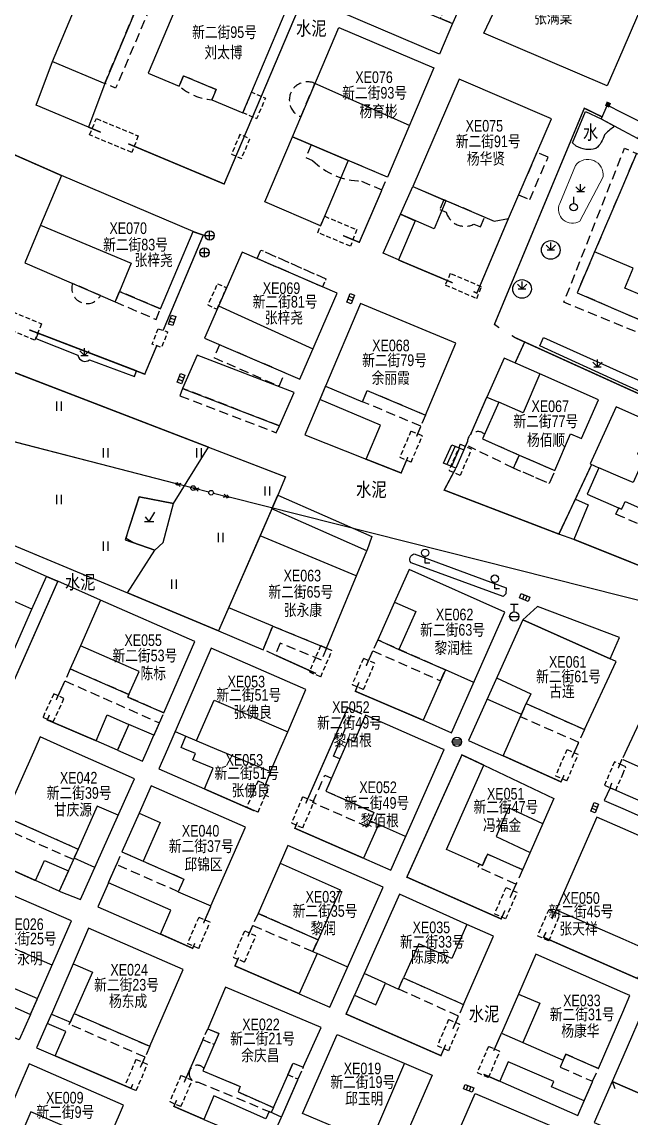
# Model space of a CAD drawing. Extents: x 396500 to 398250, y 1005980 to 1008200.
# Drawn here: x 396935.7 to 397000.9, y 1006360.4 to 1006477.9 of the extents above; entities that cross this region are included whole.
import ezdxf
from ezdxf.enums import TextEntityAlignment as Align

# ---------------------------------------------------------------- set-up
doc = ezdxf.new("R2010")
doc.units = 0
doc.header["$LTSCALE"] = 0.5
for name, pattern in [('X32', [1.5, 1, -0.5]), ('X39', [3, 2.5, -0.5]), ('X5', [3, 2, -1])]:
    doc.linetypes.add(name, pattern=pattern)
doc.layers.get('0').update_dxf_attribs({"linetype": 'CONTINUOUS'})
doc.layers.add('ASSIST', color=7, linetype='CONTINUOUS', plot=False)
for name, color, linetype in [('DLSS', 4, 'CONTINUOUS'), ('GXYZ', 2, 'CONTINUOUS'), ('JMD', 6, 'CONTINUOUS'), ('SXSS', 5, 'CONTINUOUS'), ('ZBTZ', 3, 'CONTINUOUS'), ('权属人', 160, 'CONTINUOUS'), ('用地红线', 1, 'CONTINUOUS'), ('编号', 90, 'CONTINUOUS'), ('门牌号', 1, 'CONTINUOUS')]:
    doc.layers.add(name, color=color, linetype=linetype)
doc.styles.add('细等线体', font='长等线体_0.TTF', dxfattribs={"width": 0.8})
doc.linetypes.add('1161', pattern='A,0,[149,AAA.SHX,S=0.15,R=0,X=0,Y=0],-1.6', length=1.6)
doc.linetypes.add('443', pattern='A,5,[169,AAA.SHX,S=0.83,R=0,X=0,Y=0],5', length=10)
doc.linetypes.add('444', pattern='A,4.5,[145,AAA.SHX,S=1,R=0,X=0,Y=1],4.5,-0.5,[146,AAA.SHX,S=1,R=0,X=0,Y=0],-0.5', length=10)

# ---------------------------------------------------------------- blocks, each defined once
blk = doc.blocks.new('gc041')
for p, q in [((-1, 0.5), (1, 0.5)), ((-1, -0.5), (-1, 0.5)), ((-0.33, 0.5), (-0.33, -0.5)), ((0.33, 0.5), (0.33, -0.5)), ((1, 0.5), (1, -0.5)), ((1, -0.5), (-1, -0.5))]:
    blk.add_line(p, q)
blk = doc.blocks.new('gc133')
for p, q in [((-0.8, 2.6), (0.8, 2.6)), ((0, 1), (0, 2.6)), ((-1, 0), (1, 0))]:
    blk.add_line(p, q)
blk.add_circle((0, 0), 1)
blk = doc.blocks.new('gc053')
for p, q in [((-1, 0), (1, 0)), ((-0.9, 0.43), (0.9, 0.43)), ((-0.88, -0.47), (0.88, -0.47))]:
    blk.add_line(p, q)
blk.add_circle((0, 0), 1)
blk = doc.blocks.new('gc013a')
at = {"linetype": 'Continuous'}
blk.add_line((0.5, 0), (4, 0), dxfattribs=at)
at = {"linetype": 'Continuous', "flags": 128}
for points in [[(2.77, 0.35), (3.38, 0), (2.77, -0.35)], [(3.39, 0.35), (4, 0), (3.39, -0.35)]]:
    blk.add_lwpolyline(points, dxfattribs=at)
blk = doc.blocks.new('gc170')
at = {"linetype": 'Continuous'}
blk.add_circle((0, 0), 0.5, dxfattribs=at)
blk = doc.blocks.new('gc125')
blk.add_line((0, 0.8), (0, 2.2))
blk.add_circle((0, 0), 0.8)
blk = doc.blocks.new('gc043')
for p, q in [((-1, 0), (1, 0)), ((0, -1), (0, 1))]:
    blk.add_line(p, q)
blk.add_circle((0, 0), 1)
blk = doc.blocks.new('gc145')
for p, q in [((0, 0), (0, 1.4)), ((1, 0), (0, 0))]:
    blk.add_line(p, q)
blk.add_circle((0, 2.2), 0.8)
blk = doc.blocks.new('gc123')
for p, q in [((-1, 0), (1, 0)), ((0, 0), (-0.8, 1)), ((0, 0), (1.2, 2))]:
    blk.add_line(p, q)
blk = doc.blocks.new('gc121')
for p, q in [((-0.5, -1), (-0.5, 1)), ((0.5, -1), (0.5, 1))]:
    blk.add_line(p, q)
blk = doc.blocks.new('gc124')
for p, q in [((-1, 1), (0, 0)), ((-0.8, 0), (0.8, 0)), ((0, 0), (0, 1.6)), ((0, 0), (1, 1))]:
    blk.add_line(p, q)
blk = doc.blocks.new('gc002')
at = {"const_width": 1}
blk.add_lwpolyline([(-0.5, 0), (0.5, 0)], dxfattribs=at)

msp = doc.modelspace()

# ---------------------------------------------------------------- linework, layer by layer
at = {"layer": 'ASSIST', "linetype": 'Continuous', "flags": 128}
msp.add_lwpolyline([(396953.99, 1006427.97), (396888.9, 1006444.76)], dxfattribs=at)
for points in [[(396924.82, 1006443.74), (396923.55, 1006437.23), (396921.74, 1006432.54), (396919.63, 1006429.22), (396928.87, 1006424.6), (396931.46, 1006423.51), (396931.35, 1006423.23), (396946.95, 1006416.73), (396949.89, 1006421.3), (396947.55, 1006422.13), (396946.81, 1006422.56), (396946.99, 1006423.23), (396948.22, 1006427.03), (396951.89, 1006426.31), (396955.62, 1006432.34), (396925.57, 1006443.91)], [(396963.89, 1006429.16), (396963.07, 1006427.2), (396961.16, 1006422.83), (396956.72, 1006412.65), (396946.95, 1006416.73), (396949.89, 1006421.3), (396950.77, 1006422.14), (396951.89, 1006426.31), (396955.62, 1006432.34)], [(396981.7, 1006432.61), (396982.99, 1006432.07), (396982.12, 1006430.08), (396980.8, 1006430.65)]]:
    msp.add_lwpolyline(points, close=True, dxfattribs=at)
at = {"layer": 'ASSIST', "linetype": '1161', "flags": 128}
msp.add_lwpolyline([(396948.22, 1006427.03), (396946.73, 1006422.42), (396949.89, 1006421.3), (396950.77, 1006422.14), (396951.89, 1006426.31)], close=True, dxfattribs=at)
at = {"layer": 'DLSS', "linetype": 'Continuous', "const_width": 0.125, "flags": 128}
msp.add_lwpolyline([(396905.75, 1006400), (396910.04, 1006412.33), (396911.06, 1006415.7), (396921.74, 1006432.54), (396923.55, 1006437.23), (396924.82, 1006443.74), (396925.57, 1006443.91), (396963.89, 1006429.16), (396963.07, 1006427.2)], dxfattribs=at)
at = {"layer": 'GXYZ', "linetype": 'Continuous'}
for p, q in [((396952.05, 1006428.47), (396890.84, 1006444.26)), ((397000, 1006416.33), (396957.86, 1006426.98)), ((397034.46, 1006407.62), (397000, 1006416.33))]:
    msp.add_line(p, q, dxfattribs=at)
at = {"layer": 'JMD', "linetype": 'Continuous'}
for p, q in [((396982.07, 1006432.46), (396981.18, 1006430.48)), ((396982.53, 1006432.26), (396981.65, 1006430.28)), ((396982.99, 1006432.07), (396982.12, 1006430.08)), ((396998.86, 1006364.37), (396999.15, 1006363.63))]:
    msp.add_line(p, q, dxfattribs=at)
at = {"layer": 'JMD', "linetype": 'Continuous', "flags": 128}
for points in [[(397000, 1006474.94), (396998.33, 1006471.07), (396985.11, 1006476.7), (396997.68, 1006503.25), (397000, 1006502.18)], [(397000, 1006502.18), (397009.8, 1006497.64), (397000, 1006474.94)], [(396938.93, 1006473.68), (396944.53, 1006471.33)], [(396977.15, 1006466.82), (396967.04, 1006471.32)], [(397000, 1006468.15), (396998.35, 1006468.99), (396997.68, 1006467.52), (397000, 1006466.29)], [(397000, 1006466.29), (397001.62, 1006465.43), (397002.29, 1006466.98), (397000, 1006468.15)], [(397000, 1006446.79), (397005.89, 1006444.26), (397002.9, 1006437.54), (397006.39, 1006436.5), (397010.92, 1006447.02), (397015.17, 1006457.83), (397018.71, 1006456.44), (397015.12, 1006447.28), (397025.58, 1006442.97), (397027.94, 1006448.64), (397029.05, 1006448.18), (397030.9, 1006452.66), (397019.6, 1006458.7), (397019.85, 1006459.33), (397014.91, 1006461.45), (397013.61, 1006458.45), (397001.48, 1006463.82), (397000, 1006460.35)], [(397000, 1006460.35), (396996.99, 1006453.29), (396995.12, 1006448.9), (397000, 1006446.79)], [(396937.66, 1006456.15), (396947.37, 1006452.06), (396946.1, 1006449.03)], [(397000, 1006452), (396996.99, 1006453.29)], [(397010.92, 1006447.02), (397005.75, 1006449.22), (397004.99, 1006447.38), (397000.21, 1006449.39), (397001.12, 1006451.52), (397000, 1006452)], [(396956.72, 1006447.48), (396966.82, 1006442.87)], [(396991.13, 1006440.19), (396989.34, 1006436.04), (396986.72, 1006437.17)], [(397000, 1006436.35), (396999.3, 1006436.67), (396996.53, 1006430.55), (396997.46, 1006430.14), (396996.21, 1006427.32), (396999.88, 1006425.7), (397000, 1006425.96)], [(397000, 1006425.96), (397000.25, 1006426.53), (397004.86, 1006424.49), (397006.91, 1006429.23), (397007.86, 1006428.84), (397009.38, 1006432.2), (397003.1, 1006434.98), (397000, 1006436.35)], [(397003.1, 1006434.98), (397001.57, 1006431.6), (397002.32, 1006431.27), (397001.12, 1006428.55), (397000, 1006429.04)], [(396981.7, 1006432.61), (396982.99, 1006432.07)], [(396982.12, 1006430.08), (396980.8, 1006430.65)], [(397000, 1006429.04), (396997.46, 1006430.14)], [(396971.47, 1006418.57), (396961.16, 1006422.83)], [(396936.73, 1006414.98), (396934.46, 1006415.98), (396932.55, 1006411.67), (396934.83, 1006410.66)], [(396975.56, 1006415.73), (396977.83, 1006414.72), (396976.04, 1006410.68)], [(396962.53, 1006413.18), (396957.8, 1006415.14)], [(396987.53, 1006400), (396989.67, 1006404.87), (396995.89, 1006402.08), (396999.31, 1006409.37), (396989.29, 1006413.84), (396983.48, 1006400.93), (396985.57, 1006400)], [(396947.12, 1006405.84), (396948.2, 1006408.32), (396941.92, 1006411.06)], [(396963.33, 1006400), (396964.12, 1006401.84), (396966.06, 1006406.36), (396955.93, 1006410.79), (396951.23, 1006400)], [(396984.05, 1006407.13), (396981.01, 1006408.48)], [(396986.5, 1006407.63), (396990.16, 1006405.91), (396989.67, 1006404.87)], [(397012.45, 1006400), (397013.76, 1006402.95), (397003.9, 1006407.37), (397000.44, 1006400)], [(396954.37, 1006400.9), (396956.25, 1006405.25), (396964.12, 1006401.84)], [(396989.16, 1006403.7), (396985.47, 1006405.35)], [(396949.14, 1006400), (396949.79, 1006401.47), (396947.1, 1006402.64), (396945.94, 1006400)], [(396980.75, 1006400), (396972.45, 1006403.61), (396971.23, 1006400.8), (396970.64, 1006401.06), (396970.17, 1006400)], [(396952.06, 1006401.86), (396953.21, 1006401.38)], [(396953.1, 1006400), (396952.71, 1006400.16), (396953.21, 1006401.38), (396956.51, 1006400)], [(396940.55, 1006400), (396937.6, 1006401.31), (396937.02, 1006400)], [(396937.02, 1006400), (396933.83, 1006392.78), (396941.67, 1006389.27), (396939.66, 1006384.76), (396941.92, 1006383.86), (396947.71, 1006396.82), (396940.55, 1006400)], [(396945.94, 1006400), (396945.89, 1006399.89), (396945.64, 1006400)], [(396945.94, 1006400), (396945.89, 1006399.89), (396945.64, 1006400)], [(396945.94, 1006400), (396945.89, 1006399.89), (396945.64, 1006400)], [(396945.94, 1006400), (396945.89, 1006399.89), (396948.56, 1006398.7), (396949.14, 1006400)], [(396951.23, 1006400), (396950.31, 1006397.87), (396955.21, 1006395.72), (396956.13, 1006397.93), (396953.96, 1006398.84), (396954.25, 1006399.52), (396953.1, 1006400)], [(396956.51, 1006400), (396962.29, 1006397.59), (396963.33, 1006400)], [(396970.17, 1006400), (396968.22, 1006395.5), (396973.36, 1006393.21), (396972.96, 1006392.3), (396973.83, 1006391.91), (396972.23, 1006388.3), (396975.16, 1006387.02), (396980.86, 1006399.95), (396980.75, 1006400)], [(396985.57, 1006400), (396987.21, 1006399.27), (396987.53, 1006400)], [(397000.44, 1006400), (397000, 1006399.07)], [(397000, 1006393.61), (397002.18, 1006392.67), (397008.02, 1006390.07), (397012.45, 1006400)], [(397000, 1006398.87), (397004.12, 1006397.04), (397002.78, 1006394.01), (397000, 1006395.25)], [(397000, 1006395.25), (396998.64, 1006395.85), (396998, 1006394.47), (397000, 1006393.61)], [(396945.96, 1006392.9), (396943.73, 1006393.89), (396941.67, 1006389.27)], [(396948.2, 1006393.12), (396950.47, 1006392.13), (396948.65, 1006387.97)], [(396991.43, 1006391.97), (396987.78, 1006393.71), (396986.43, 1006390.64), (396990.08, 1006388.9)], [(397000, 1006391.47), (396997.24, 1006392.68), (396992.86, 1006382.78), (397000, 1006379.65)], [(396976.73, 1006390.62), (396973.83, 1006391.91)], [(397000, 1006379.65), (397002.9, 1006378.37), (397007.24, 1006388.31), (397000, 1006391.47)], [(396943.46, 1006387.32), (396941.24, 1006388.31)], [(396963.3, 1006387.75), (396969.74, 1006384.9), (396967.37, 1006379.54)], [(396938.88, 1006376.84), (396930.29, 1006380.56)], [(396983.32, 1006381.21), (396981.7, 1006377.55), (396978.15, 1006379.13), (396976.52, 1006375.47)], [(396970.56, 1006376.63), (396967.26, 1006378.09)], [(397000, 1006373.91), (396990.69, 1006378.01), (396988.83, 1006373.74), (396987.01, 1006369.54), (396989.3, 1006368.54), (396993.64, 1006366.66), (396993.91, 1006367.29), (396997.39, 1006365.77), (397000, 1006371.8)], [(396941.15, 1006376.98), (396943.2, 1006376.09), (396941.26, 1006371.64)], [(396974.6, 1006374.9), (396972.3, 1006375.93)], [(396988.83, 1006373.74), (396991.12, 1006372.75), (396989.3, 1006368.54)], [(397000, 1006371.8), (397000.77, 1006373.57), (397000, 1006373.91)], [(397000, 1006363.88), (397003.91, 1006362.2), (397004.41, 1006363.34), (397006.98, 1006362.21), (397009.64, 1006361.05), (397010.97, 1006364.32), (397012.63, 1006368.43), (397002.54, 1006372.82), (397000, 1006366.99)], [(396976.63, 1006366.33), (396973, 1006357.84)], [(397000, 1006366.99), (396998.86, 1006364.37), (397000, 1006363.88)], [(396944.71, 1006357.62), (396936.61, 1006361.11), (396934.89, 1006357.13)]]:
    msp.add_lwpolyline(points, dxfattribs=at)
at = {"layer": 'JMD', "linetype": 'X39', "flags": 128}
for points in [[(396989.8, 1006500.22), (396991.08, 1006499.67), (396981.78, 1006477.74), (396980.49, 1006478.28)], [(396960.86, 1006452.55), (396961.26, 1006453.47), (396968.22, 1006450.38), (396967.85, 1006449.52)], [(396988.3, 1006430.1), (396988.9, 1006431.5), (396992.73, 1006429.85), (396992.13, 1006428.46)], [(396955.55, 1006370.03), (396956.74, 1006369.53), (396956.23, 1006368.33), (396955.04, 1006368.84)], [(396964.14, 1006365.07), (396964.71, 1006366.35), (396965.77, 1006365.89), (396965.22, 1006364.61)]]:
    msp.add_lwpolyline(points, close=True, dxfattribs=at)
at = {"layer": 'JMD', "linetype": 'Continuous', "flags": 128}
for points in [[(396942.77, 1006466.65), (396937.17, 1006469), (396938.93, 1006473.68), (396945.51, 1006489.35), (396951.11, 1006487), (396944.53, 1006471.33)], [(396954, 1006483.87), (396949.17, 1006472.43), (396952.49, 1006471.04), (396952.95, 1006472.14), (396956.46, 1006470.67), (396956, 1006469.57), (396959.32, 1006468.18), (396964.15, 1006479.61), (396954.48, 1006483.67), (396955.17, 1006485.3), (396952.37, 1006486.45), (396951.69, 1006484.86)], [(396981.78, 1006477.74), (396980.37, 1006474.46), (396969.74, 1006478.99), (396971.08, 1006482.26)], [(396969.58, 1006477.32), (396979.77, 1006473), (396974.81, 1006461.29), (396964.62, 1006465.59)], [(396982.47, 1006471.8), (396977.51, 1006460.27), (396986.23, 1006456.56), (396987.76, 1006456.86), (396992.36, 1006467.55)], [(396967.63, 1006456.05), (396961.66, 1006458.64), (396964.62, 1006465.59), (396970.6, 1006463.06)], [(396939.91, 1006461.45), (396937.66, 1006456.15), (396935.95, 1006452.11), (396945.63, 1006447.93), (396946.1, 1006449.03), (396950.5, 1006447.18), (396953.98, 1006455.45)], [(396979.8, 1006455.76), (396976.21, 1006457.31), (396977.51, 1006460.27), (396981.07, 1006458.76)], [(396975.98, 1006452.41), (396974.36, 1006453.12), (396976.21, 1006457.31), (396977.77, 1006456.62)], [(396959.24, 1006453.25), (396955.21, 1006444.02), (396965.41, 1006439.63), (396969.43, 1006448.84)], [(396971.92, 1006447.74), (396968.17, 1006438.89), (396972.14, 1006437.22), (396972.64, 1006438.42), (396978.88, 1006435.79), (396982.11, 1006443.48)], [(396954.42, 1006442.21), (396952.86, 1006438.65), (396963.24, 1006434.63), (396964.8, 1006438.19)], [(396991.13, 1006440.19), (396987.29, 1006441.88), (396985.44, 1006437.71), (396986.72, 1006437.17), (396984.97, 1006433.25), (396988.9, 1006431.5), (396992.73, 1006429.85), (396994.41, 1006433.76), (396995.57, 1006433.26), (396997.4, 1006437.42)], [(396967.57, 1006437.45), (396965.96, 1006433.66), (396972.51, 1006431.06), (396974.05, 1006434.71)], [(396973.14, 1006422.78), (396972.58, 1006421.25), (396962.43, 1006425.74), (396963.07, 1006427.2)], [(396994.93, 1006426.79), (396996.29, 1006426.15), (396994.76, 1006422.47), (396993.17, 1006423.03)], [(396962.43, 1006425.74), (396956.72, 1006412.65), (396961.48, 1006410.64), (396962.53, 1006413.18), (396968.27, 1006410.81), (396972.58, 1006421.25)], [(396928.7, 1006413.37), (396934.83, 1006410.66), (396936.73, 1006414.98), (396938.28, 1006418.49), (396928.18, 1006422.96), (396924.12, 1006413.77), (396928.1, 1006412.01)], [(396977.12, 1006419.22), (396975.56, 1006415.73), (396973.76, 1006411.69), (396976.04, 1006410.68), (396981.01, 1006408.48), (396978.62, 1006403.09), (396981.66, 1006401.74), (396987.39, 1006414.68)], [(396944.08, 1006415.96), (396941.92, 1006411.06), (396940.82, 1006408.58), (396947.12, 1006405.84), (396947, 1006405.57), (396950.85, 1006403.87), (396954.18, 1006411.52)], [(396998.65, 1006409.66), (396999.67, 1006411.95), (396990.86, 1006415.29), (396989.29, 1006413.84)], [(396945.89, 1006399.89), (396943.59, 1006400.89), (396944.8, 1006403.65), (396947.1, 1006402.64)], [(396984.98, 1006387.52), (396981.12, 1006389.24), (396985.14, 1006398.26), (396992.62, 1006394.7), (396989.28, 1006387.07), (396985.53, 1006388.74)], [(396949.49, 1006396.05), (396948.2, 1006393.12), (396946.36, 1006388.98), (396948.65, 1006387.97), (396953, 1006386.07), (396952.4, 1006384.71), (396955.9, 1006383.18), (396959.61, 1006391.63)], [(396964.14, 1006389.67), (396963.3, 1006387.75), (396960.95, 1006382.38), (396967.37, 1006379.54), (396966.81, 1006378.29), (396967.26, 1006378.09), (396965.35, 1006373.78), (396968.65, 1006372.32), (396974.35, 1006385.2)], [(396939.66, 1006384.76), (396937.1, 1006385.91), (396938.07, 1006388.07), (396940.63, 1006386.93)], [(396940.96, 1006381.59), (396932.35, 1006385.3), (396928.74, 1006376.98), (396937.32, 1006373.26)], [(396944.91, 1006385.67), (396943.77, 1006383.08), (396950.5, 1006380.17), (396951.62, 1006382.73)], [(396976.08, 1006384.44), (396971.27, 1006373.61), (396973.57, 1006372.58), (396974.6, 1006374.9), (396975.99, 1006374.28), (396976.52, 1006375.47), (396982.96, 1006372.61), (396986.16, 1006379.95), (396983.32, 1006381.21)], [(396942.79, 1006380.79), (396941.15, 1006376.98), (396938.82, 1006371.59), (396940.84, 1006370.72), (396941.26, 1006371.64), (396949.36, 1006368.14), (396952.94, 1006376.36)], [(396957.45, 1006374.49), (396955.55, 1006370.03), (396956.74, 1006369.53), (396955.02, 1006365.52), (396959.04, 1006363.82), (396958.81, 1006363.25), (396962.6, 1006361.57), (396964.71, 1006366.35), (396965.77, 1006365.89), (396967.69, 1006370.14)], [(396930.89, 1006374.07), (396936.56, 1006371.55), (396935.35, 1006368.83), (396929.66, 1006371.3)], [(396938.37, 1006370.57), (396937.23, 1006367.96), (396939.23, 1006367.11), (396940.35, 1006369.73)], [(396965.72, 1006360.95), (396969.42, 1006369.41), (396979.59, 1006365.06), (396975.91, 1006356.6)], [(396946.53, 1006361.82), (396936.44, 1006366.27), (396930.87, 1006353.39), (396932.76, 1006352.51), (396934.38, 1006356.22), (396934.48, 1006356.18), (396934.89, 1006357.13), (396942.99, 1006353.63)], [(396987.74, 1006366.48), (396986.83, 1006364.39), (396995.19, 1006360.74), (396995.86, 1006362.29), (396992.38, 1006363.81), (396992.62, 1006364.36)], [(396956.21, 1006362.83), (396955.14, 1006360.31), (396962.04, 1006357.39), (396963.45, 1006360.56), (396962.13, 1006361.15), (396961.79, 1006360.37)], [(396980.53, 1006354.64), (396984.21, 1006363.09), (396994.32, 1006358.75), (396990.65, 1006350.3)]]:
    msp.add_lwpolyline(points, close=True, dxfattribs=at)
at = {"layer": 'JMD', "linetype": 'X5', "flags": 128}
msp.add_lwpolyline([(396951.11, 1006487), (396952.37, 1006486.45), (396945.69, 1006470.81), (396944.53, 1006471.33)], close=True, dxfattribs=at)
at = {"layer": 'JMD', "color": 6, "linetype": '443', "const_width": 0.15, "flags": 128}
for points in [[(396947.04, 1006464.86), (396957.31, 1006460.55), (396965.9, 1006480.81), (396955.17, 1006485.3)], [(396997.78, 1006467.75), (396995.89, 1006468.67), (396986.26, 1006445.51), (396986.77, 1006445.14)], [(396942.77, 1006466.65), (396944.11, 1006466.09)], [(396939.91, 1006461.45), (396934.74, 1006463.73), (396928.18, 1006448.16), (396933.81, 1006445.9)], [(396970.05, 1006455.02), (396971.79, 1006454.3), (396974.21, 1006459.91)], [(396984.02, 1006449.02), (396984.38, 1006448.85), (396987.76, 1006456.86)], [(396950.78, 1006444.86), (396955.08, 1006455.07), (396953.98, 1006455.45)], [(396975.98, 1006452.41), (396981.79, 1006449.96)], [(396936.44, 1006444.92), (396948.81, 1006440.17), (396950.09, 1006443.21)], [(396988.12, 1006444.32), (396988.48, 1006444.08), (397000, 1006438.85)], [(396989.5, 1006443.62), (396988.47, 1006441.36)], [(396968.17, 1006438.89), (396967.57, 1006437.45)], [(397000, 1006438.85), (397002.9, 1006437.54)], [(396985.44, 1006437.71), (396983.7, 1006433.7)], [(396977.92, 1006433.5), (396978.38, 1006434.59)], [(396983.38, 1006432.95), (396982.99, 1006432.07)], [(396972.51, 1006431.06), (396976.27, 1006429.58), (396976.99, 1006431.28)], [(396982.12, 1006430.08), (396980.88, 1006427.75), (396993.17, 1006423.03), (396996.67, 1006430.49)], [(396994.76, 1006422.47), (397000, 1006420.37)], [(397000, 1006420.37), (397004.59, 1006418.53)], [(396921.59, 1006411.8), (396921.12, 1006410.65), (396933.82, 1006405.09), (396939.5, 1006417.97), (396938.28, 1006418.49)], [(396962.79, 1006410.07), (396967.14, 1006408.1)], [(396973.23, 1006410.52), (396972.52, 1006408.91)], [(396940.26, 1006407.3), (396939.32, 1006405.26)], [(396971.76, 1006407.15), (396971.36, 1006406.19), (396978.62, 1006403.09)], [(396938.6, 1006403.65), (396938.37, 1006403.12), (396943.59, 1006400.89)], [(396971.15, 1006404.17), (396970.55, 1006404.43), (396968.61, 1006400)], [(396949.79, 1006401.47), (396950.38, 1006402.8)], [(396968.61, 1006400), (396966.05, 1006394.17)], [(396985.14, 1006398.26), (396982.78, 1006399.37), (396976.88, 1006386.27), (396986.98, 1006381.79), (396987.39, 1006382.7)], [(396987.21, 1006399.27), (396993.39, 1006396.48), (396993.72, 1006397.2)], [(396999.92, 1006398.91), (396999.52, 1006397.94)], [(396961.64, 1006395.94), (396962.29, 1006397.59)], [(396955.21, 1006395.72), (396960.52, 1006393.39)], [(396998.83, 1006396.36), (396998.64, 1006395.85)], [(396965.16, 1006392.15), (396964.88, 1006391.51), (396972.23, 1006388.3)], [(396931.99, 1006388.78), (396931.79, 1006388.3), (396937.1, 1006385.91)], [(396945.77, 1006387.6), (396944.91, 1006385.67)], [(396987.93, 1006384.07), (396988.57, 1006385.5)], [(396955.1, 1006381.33), (396955.9, 1006383.18)], [(396992.86, 1006382.78), (396992.42, 1006381.79)], [(396950.5, 1006380.17), (396953.94, 1006378.64), (396954.17, 1006379.18)], [(396960.38, 1006381.1), (396959.85, 1006379.9)], [(396991.79, 1006380.37), (396991.52, 1006379.83), (397000, 1006376.1)], [(396958.87, 1006377.66), (396958.47, 1006376.76), (396965.35, 1006373.78)], [(396936.56, 1006371.55), (396937.32, 1006373.26)], [(396971.27, 1006373.61), (396970.37, 1006371.6), (396980.53, 1006367.14), (396981.04, 1006368.32)], [(396938.82, 1006371.59), (396938.37, 1006370.57)], [(396981.81, 1006370.01), (396982.4, 1006371.37)], [(396987.01, 1006369.54), (396986.18, 1006367.66)], [(396955.04, 1006368.84), (396953.03, 1006364.28)], [(396939.23, 1006367.11), (396947.33, 1006363.64), (396947.53, 1006364.08)], [(396948.33, 1006365.88), (396948.84, 1006366.99)], [(396985.09, 1006365.15), (396986.83, 1006364.39)], [(396963.45, 1006360.56), (396965.22, 1006364.61)], [(396995.86, 1006362.29), (396996.78, 1006364.39)], [(396952.22, 1006362.37), (396951.93, 1006361.7), (396955.14, 1006360.31)]]:
    msp.add_lwpolyline(points, dxfattribs=at)
at = {"layer": 'JMD', "linetype": 'X5', "flags": 128}
msp.add_lwpolyline([(396952.95, 1006472.14), (396952.49, 1006471.04, 0.157807), (396956, 1006469.57), (396956.46, 1006470.67)], format="xyb", close=True, dxfattribs=at)
at = {"layer": 'JMD', "linetype": 'X5'}
for points in [[(396967.04, 1006471.32, 1.029987), (396965.53, 1006467.75)], [(396966.05, 1006463.38), (396966.78, 1006463.08, 0.193012), (396972.01, 1006460.86), (396974.21, 1006459.91), (396974.81, 1006461.29), (396966.63, 1006464.74)], [(396980.84, 1006458.86), (396980.4, 1006457.82), (396981.09, 1006457.54, 0.474709), (396984.07, 1006456.25), (396984.76, 1006455.95), (396985.2, 1006457)], [(396941.08, 1006449.9, 0.920573), (396944.07, 1006448.6)], [(396988.3, 1006430.1), (396983.47, 1006432.46, -0.804468), (396985.19, 1006433.75), (396984.97, 1006433.25), (396988.9, 1006431.5)], [(396962.6, 1006361.57), (396962.36, 1006361.04), (396954.47, 1006364.3, -0.500533), (396953.6, 1006365.5, -0.581668), (396955.14, 1006365.79), (396955.02, 1006365.52), (396959.04, 1006363.82), (396958.81, 1006363.25)]]:
    msp.add_lwpolyline(points, format="xyb", close=True, dxfattribs=at)
at = {"layer": 'JMD', "linetype": 'X32', "flags": 128}
for points in [[(396959.32, 1006468.18), (396960.25, 1006470.38), (396961.73, 1006469.75), (396960.79, 1006467.55)], [(396959, 1006465.85), (396958.1, 1006463.75), (396959.18, 1006463.3), (396960.07, 1006465.4)], [(396956.56, 1006447.13), (396957.56, 1006449.41), (396956.59, 1006449.85), (396955.56, 1006447.59)], [(396950.25, 1006445.04), (396951.26, 1006444.7), (396950.6, 1006443.01), (396949.61, 1006443.4)]]:
    msp.add_lwpolyline(points, close=True, dxfattribs=at)
at = {"layer": 'JMD', "linetype": 'X32'}
for points in [[(396947.42, 1006463.93), (396942.9, 1006465.81), (396943.63, 1006467.56), (396948.11, 1006465.7)], [(396970.83, 1006453.89), (396967.34, 1006455.34), (396968.08, 1006457.09), (396971.52, 1006455.66)], [(396984.37, 1006448.29), (396984.88, 1006449.52), (396981.53, 1006450.96), (396981, 1006449.74)], [(396937.05, 1006443.8), (396932.53, 1006445.68), (396933.26, 1006447.43), (396937.74, 1006445.57)], [(396976.12, 1006431.27), (396977.34, 1006430.75), (396978.54, 1006433.55), (396977.32, 1006434.07)], [(396981.4, 1006429.86), (396982.61, 1006429.33), (396983.82, 1006432.13), (396982.6, 1006432.66)], [(396966.44, 1006408.27), (396967.66, 1006407.75), (396968.86, 1006410.55), (396967.64, 1006411.07)], [(396971.02, 1006406.91), (396972.24, 1006406.39), (396973.44, 1006409.19), (396972.23, 1006409.71)], [(396937.91, 1006403.42), (396939, 1006402.92), (396940.16, 1006405.41), (396939.07, 1006405.92)], [(396992.81, 1006397.13), (396994.03, 1006396.6), (396995.23, 1006399.41), (396994.02, 1006399.93)], [(396959.73, 1006393.78), (396960.95, 1006393.25), (396962.15, 1006396.05), (396960.94, 1006396.58)], [(396964.52, 1006392.08), (396965.74, 1006391.55), (396966.94, 1006394.35), (396965.72, 1006394.88)], [(396986.27, 1006382.34), (396987.49, 1006381.82), (396988.69, 1006384.62), (396987.48, 1006385.14)], [(396990.87, 1006379.98), (396992.09, 1006379.46), (396993.29, 1006382.26), (396992.07, 1006382.78)], [(396953.38, 1006379.16), (396954.6, 1006378.64), (396955.8, 1006381.44), (396954.59, 1006381.96)], [(396958.29, 1006377.69), (396959.5, 1006377.17), (396960.7, 1006379.97), (396959.49, 1006380.49)], [(396980.15, 1006368.2), (396981.36, 1006367.68), (396982.56, 1006370.48), (396981.35, 1006371)], [(396984.42, 1006365.32), (396985.64, 1006364.8), (396986.84, 1006367.6), (396985.62, 1006368.12)], [(396946.67, 1006363.93), (396947.89, 1006363.4), (396949.09, 1006366.2), (396947.87, 1006366.73)], [(396951.48, 1006362.21), (396952.69, 1006361.69), (396953.89, 1006364.49), (396952.68, 1006365.01)]]:
    msp.add_lwpolyline(points, close=True, dxfattribs=at)
at = {"layer": 'JMD', "linetype": 'X5'}
for points in [[(396988.85, 1006459.39), (396990.04, 1006458.88), (396992, 1006463.43), (396990.81, 1006463.95)], [(396946.1, 1006449.03), (396945.63, 1006447.93), (396950.02, 1006446.03), (396950.5, 1006447.18)], [(396956.81, 1006443.33), (396956.21, 1006441.94), (396963.2, 1006438.89), (396963.82, 1006440.31)], [(396952.86, 1006438.65), (396952.58, 1006437.85), (396962.9, 1006433.89), (396963.24, 1006434.63)], [(396972.64, 1006438.42), (396978.88, 1006435.79), (396978.38, 1006434.59), (396972.14, 1006437.22)], [(396968.27, 1006410.81), (396967.73, 1006409.52), (396963.32, 1006411.34), (396962.79, 1006410.07), (396961.48, 1006410.64), (396962.53, 1006413.18)], [(396973.76, 1006411.69), (396973.23, 1006410.52), (396980.49, 1006407.3), (396981.01, 1006408.48)], [(396940.82, 1006408.58), (396940.26, 1006407.3), (396950.38, 1006402.8), (396950.85, 1006403.87), (396947, 1006405.57), (396947.12, 1006405.84)], [(396989.67, 1006404.87), (396995.89, 1006402.08), (396995.29, 1006400.71), (396989.05, 1006403.44)], [(396972.96, 1006392.3), (396972.68, 1006391.66), (396966.8, 1006394.26), (396968.1, 1006397.19), (396968.81, 1006396.87), (396968.22, 1006395.5), (396973.36, 1006393.21)], [(396941.17, 1006388.15), (396933.32, 1006391.66), (396933.83, 1006392.78), (396941.67, 1006389.27)], [(396952.4, 1006384.71), (396945.77, 1006387.6), (396946.36, 1006388.98), (396953, 1006386.07)], [(396989.28, 1006387.07), (396988.57, 1006385.5), (396984.52, 1006387.34), (396984.66, 1006387.66), (396984.98, 1006387.52), (396985.53, 1006388.74)], [(396960.95, 1006382.38), (396960.38, 1006381.1), (396966.81, 1006378.29), (396967.37, 1006379.54)], [(396976.52, 1006375.47), (396982.96, 1006372.61), (396982.4, 1006371.37), (396975.99, 1006374.28)], [(396949.36, 1006368.14), (396948.84, 1006366.99), (396940.73, 1006370.49), (396941.26, 1006371.64)], [(396993.64, 1006366.66), (396993.31, 1006365.91), (396996.78, 1006364.39), (396997.39, 1006365.77), (396993.91, 1006367.29)]]:
    msp.add_lwpolyline(points, close=True, dxfattribs=at)
at = {"layer": 'JMD', "linetype": 'X5', "flags": 128}
for points in [[(397000, 1006445.29), (396993.7, 1006447.87), (397000, 1006463.9)], [(397000, 1006463.9), (397000.19, 1006464.39), (397001.48, 1006463.82), (397000, 1006460.35)], [(397000, 1006460.35), (396995.12, 1006448.9), (397000, 1006446.79)], [(397000, 1006446.79), (397005.89, 1006444.26), (397005.37, 1006443.1), (397000, 1006445.29)]]:
    msp.add_lwpolyline(points, dxfattribs=at)
at = {"layer": 'JMD', "linetype": 'X5'}
msp.add_lwpolyline([(397000, 1006425.96), (397000.25, 1006426.53), (397004.86, 1006424.49), (397006.91, 1006429.23), (397007.86, 1006428.84), (397005.78, 1006423.81, -0.465318), (397004.34, 1006422.97), (397000, 1006424.85)], format="xyb", dxfattribs=at)
for points in [[(397000, 1006424.85), (396999.27, 1006425.17), (396999.57, 1006425.84), (396999.88, 1006425.7), (397000, 1006425.96)], [(396969.34, 1006400), (396971.15, 1006404.17), (396972.45, 1006403.61), (396971.23, 1006400.8), (396970.64, 1006401.06), (396970.17, 1006400)], [(396970.17, 1006400), (396969.71, 1006398.94), (396969.01, 1006399.24), (396969.34, 1006400)]]:
    msp.add_lwpolyline(points, dxfattribs=at)
at = {"layer": 'JMD', "linetype": '444', "flags": 128}
msp.add_lwpolyline([(396944.08, 1006415.96), (396939.5, 1006417.98)], dxfattribs=at)
at = {"layer": 'JMD', "linetype": '443', "const_width": 0.15, "flags": 128}
for points in [[(396994.97, 1006400), (396995.29, 1006400.71)], [(396994.54, 1006399.07), (396994.97, 1006400)]]:
    msp.add_lwpolyline(points, dxfattribs=at)
at = {"layer": 'JMD', "linetype": 'X32'}
for points in [[(397000, 1006398.24), (396999.12, 1006398.62), (396998.04, 1006396.11), (396998.64, 1006395.85), (396999.26, 1006395.58), (397000, 1006397.3)], [(397000, 1006397.3), (397000.34, 1006398.09), (397000, 1006398.24)]]:
    msp.add_lwpolyline(points, dxfattribs=at)
at = {"layer": 'JMD', "color": 6, "linetype": '443', "flags": 128}
msp.add_lwpolyline([(397000, 1006376.1, 0.15, 0.15, 0), (397001.6, 1006375.4, 0.15, 0.15, 0), (397002.9, 1006378.37, 0, 0, 0)], format="xyseb", dxfattribs=at)
at = {"layer": 'JMD', "linetype": 'Continuous'}
for points in [[(397000, 1006363.88), (396998.86, 1006364.37), (396996.94, 1006359.97), (397000, 1006358.66)], [(397000, 1006358.66), (397002.02, 1006357.79), (397003.91, 1006362.2), (397000, 1006363.88)]]:
    msp.add_lwpolyline(points, dxfattribs=at)
at = {"layer": 'SXSS', "linetype": 'Continuous', "flags": 128}
msp.add_lwpolyline([(396996.02, 1006468.33), (396997.68, 1006467.52), (396999.04, 1006466.8), (396999, 1006466.63, 0.04758), (396998.05, 1006465.83, -0.156682), (396997.12, 1006464.35, -0.205014), (396995.01, 1006464.61), (396994.62, 1006464.97)], format="xyb", close=True, dxfattribs=at)
at = {"layer": 'ZBTZ', "linetype": '1161', "lineweight": 0}
msp.add_lwpolyline([(396995.42, 1006456.56), (396997.89, 1006461.32, 0.773458), (396994.95, 1006462.54), (396993.25, 1006458.46, 0.743931)], format="xyb", close=True, dxfattribs=at)
at = {"layer": 'ZBTZ', "linetype": '1161'}
for points in [[(396991.59, 1006452.77, -0.414214), (396991.59, 1006454.19, -0.414214), (396993.01, 1006454.18, -0.414214), (396993, 1006452.77, -0.414214)], [(396988.51, 1006448.59, -0.414214), (396988.51, 1006450.01, -0.414214), (396989.93, 1006450, -0.414214), (396989.92, 1006448.59, -0.414214)], [(396937.39, 1006444.56), (396937.16, 1006444.01), (396941.66, 1006442.2, 0.592886), (396942.9, 1006441.72), (396947.71, 1006439.93), (396947.93, 1006440.51)]]:
    msp.add_lwpolyline(points, format="xyb", close=True, dxfattribs=at)
for points in [[(397000, 1006439.13), (396991.13, 1006443.19), (396991.5, 1006444.09), (397000, 1006440.29)], [(397000, 1006440.29), (397003.4, 1006438.77), (397003, 1006437.76), (397000, 1006439.13)]]:
    msp.add_lwpolyline(points, dxfattribs=at)
at = {"layer": 'ZBTZ', "linetype": '1161', "flags": 128}
msp.add_lwpolyline([(396931.35, 1006423.23), (396956.72, 1006412.65)], dxfattribs=at)
msp.add_lwpolyline([(396987.18, 1006416.35), (396977.34, 1006419.96, -0.617362), (396977.68, 1006420.9), (396987.53, 1006417.28), (396987.49, 1006416.62)], format="xyb", close=True, dxfattribs=at)
at = {"layer": '用地红线', "linetype": 'Continuous', "const_width": 0.3, "flags": 128}
msp.add_lwpolyline([(397271.32, 1006673.86), (397185.66, 1006354.4), (397168.5, 1006359), (397138, 1006287.5), (397082.14, 1006234.66), (397047.45, 1006156.69, -0.306075), (397015.16, 1006147.48), (396845.45, 1006202.77, -0.414213), (396835.84, 1006221.68), (396896.97, 1006409.31, -0.090189), (397228.69, 1007024.03)], format="xyb", dxfattribs=at)

# ---------------------------------------------------------------- block references
at = {"layer": 'GXYZ', "linetype": 'Continuous', "xscale": 0.5, "yscale": 0.5}
for name, p in [('gc043', (396955.76, 1006455.04)), ('gc043', (396955.2, 1006453.21)), ('gc170', (396953.99, 1006427.97)), ('gc170', (396955.92, 1006427.47))]:
    msp.add_blockref(name, p, dxfattribs=at)
at = {"layer": 'GXYZ', "linetype": 'Continuous', "yscale": 0.5, "zscale": 0.5}
for p, xscale, rotation in [((396970.87, 1006448.26), 0.5, 248.306264844133), ((396951.74, 1006445.94), 0.5, 71.7534576151911), ((396952.69, 1006439.7), 0.5, 68.03105101186702), ((396989.51, 1006416.23, 15.97), 0.4999999999999999, 337.9623474208087)]:
    msp.add_blockref('gc041', p, dxfattribs=dict(at, xscale=xscale, rotation=rotation))
at = {"layer": 'GXYZ', "linetype": 'Continuous', "yscale": 0.5}
for p, xscale, rotation in [((396953.99, 1006427.97), 0.5, 165.5316337060074), ((396955.92, 1006427.47), 0.5, 165.5589810108988), ((396955.92, 1006427.47), 0.4999999999999998, 345.8124275638987)]:
    msp.add_blockref('gc013a', p, dxfattribs=dict(at, xscale=xscale, rotation=rotation))
at = {"layer": 'GXYZ', "linetype": 'Continuous', "xscale": 0.5, "yscale": 0.5, "zscale": 0.5}
for name, p in [('gc133', (396988.39, 1006414.21)), ('gc053', (396982.25, 1006400.78))]:
    msp.add_blockref(name, p, dxfattribs=at)
at = {"layer": 'GXYZ', "xscale": 0.5, "yscale": 0.5, "zscale": 0.5}
for p, rotation in [((396996.99, 1006393.72), 68.96570043893986), ((396983.49, 1006363.65), 338.6699966982114)]:
    msp.add_blockref('gc041', p, dxfattribs=dict(at, rotation=rotation))
at = {"layer": 'JMD', "linetype": 'Continuous', "xscale": 0.4999999999999999, "yscale": 0.5, "zscale": 0.5, "rotation": 243.960457119552}
msp.add_blockref('gc002', (396998.42, 1006469.07), dxfattribs=at)
at = {"layer": 'ZBTZ', "linetype": 'Continuous', "xscale": 0.5, "yscale": 0.5}
for name, p in [('gc124', (396995.49, 1006459.74)), ('gc125', (396994.75, 1006458.07)), ('gc124', (396992.3, 1006453.48)), ('gc124', (396989.22, 1006449.3)), ('gc124', (396942.36, 1006442.16)), ('gc124', (396997.29, 1006440.94)), ('gc121', (396939.63, 1006436.73)), ('gc121', (396944.63, 1006431.73)), ('gc121', (396954.63, 1006431.73)), ('gc121', (396939.63, 1006426.73)), ('gc121', (396961.95, 1006427.65)), ('gc123', (396949.29, 1006424.37)), ('gc121', (396956.95, 1006422.65)), ('gc121', (396944.63, 1006421.73)), ('gc145', (396978.84, 1006419.92)), ('gc121', (396951.95, 1006417.65)), ('gc145', (396986.3, 1006417.15))]:
    msp.add_blockref(name, p, dxfattribs=at)

# ---------------------------------------------------------------- texts
at = {"layer": 'DLSS', "linetype": 'Continuous', "style": '细等线体', "width": 0.8}
for p in [(396966.65, 1006477.25), (396973.08, 1006427.83), (396941.9, 1006417.92), (396985.15, 1006371.64)]:
    msp.add_text('水泥', height=1.5, dxfattribs=at).set_placement(p, align=Align.MIDDLE)
at = {"layer": 'SXSS', "color": 5, "linetype": 'Continuous', "style": '细等线体', "width": 0.8}
msp.add_text('水', height=1.5, dxfattribs=at).set_placement((396996.56, 1006466.1), align=Align.MIDDLE)
at = {"layer": '权属人', "linetype": 'Continuous', "char_height": 1.25, "attachment_point": 1, "style": '细等线体'}
for s, insert, own_width in [('张满棠', (396990.51, 1006479), 5.0331), ('刘太博', (396955.2, 1006475.29), 4.0033), ('杨育彬', (396971.8, 1006468.98), 7.6361), ('杨华贤', (396983.31, 1006463.89), 6.5229), ('张梓尧', (396947.72, 1006453.03), 4.4552), ('张梓尧', (396961.67, 1006446.86), 3.928), ('余丽霞', (396973.11, 1006440.41), 5.6862), ('杨佰顺', (396989.75, 1006433.74), 5.5167), ('张永康', (396963.71, 1006415.52), 9.042), ('黎润桂', (396979.84, 1006411.46), 4.2589), ('陈标', (396948.36, 1006408.74), 3.4885), ('古连', (396992.13, 1006406.82), 4.0388), ('张佛良', (396958.32, 1006404.59), 4.3382), ('黎佰根', (396969.03, 1006401.56), 6.2366), ('张佛良', (396958.11, 1006396.2), 4.3382), ('甘庆源', (396939.08, 1006394.13), 6.4896), ('黎佰根', (396971.94, 1006392.97), 6.2366), ('冯福金', (396985.04, 1006392.48), 6.244), ('邱锦区', (396953.06, 1006388.27), 6.7478), ('黎润', (396966.57, 1006381.42), 3.602), ('张天祥', (396993.22, 1006381.38), 4.5663), ('甘永明', (396933.78, 1006378.19), 6.1733), ('陈康成', (396977.33, 1006378.36), 4.5972), ('杨东成', (396944.98, 1006373.62), 4.7021), ('杨康华', (396993.42, 1006370.43), 4.8038), ('余庆昌', (396959.14, 1006367.81), 5.0921), ('邱玉明', (396970.27, 1006363.17), 5.8862)]:
    msp.add_mtext_dynamic_manual_height_columns(s, width=1.0018, gutter_width=1, heights=[0], dxfattribs=dict(at, insert=insert)).dxf.set("width", own_width)
at = {"layer": '编号', "linetype": 'Continuous', "char_height": 1.25, "attachment_point": 1, "style": '细等线体'}
for s, insert in [('XE076', (396971.36, 1006472.62)), ('XE075', (396983.17, 1006467.41)), ('XE070', (396945.03, 1006456.44)), ('XE069', (396961.45, 1006450.01)), ('XE068', (396973.17, 1006443.87)), ('XE067', (396990.23, 1006437.36)), ('XE063', (396963.68, 1006419.21)), ('XE062', (396979.99, 1006415.04)), ('XE055', (396946.63, 1006412.29)), ('XE061', (396992.1, 1006409.96)), ('XE053', (396957.68, 1006407.85)), ('XE052', (396968.88, 1006405.11)), ('XE053', (396957.47, 1006399.46)), ('XE042', (396939.72, 1006397.55)), ('XE052', (396971.79, 1006396.52)), ('XE051', (396985.46, 1006395.83)), ('XE040', (396952.78, 1006391.86)), ('XE037', (396966.03, 1006384.79)), ('XE050', (396993.53, 1006384.66)), ('XE026', (396933.97, 1006381.85)), ('XE035', (396977.5, 1006381.51)), ('XE024', (396945.13, 1006376.97)), ('XE033', (396993.62, 1006373.68)), ('XE022', (396959.25, 1006371.11)), ('XE019', (396970.12, 1006366.39)), ('XE009', (396938.24, 1006363.26))]:
    msp.add_mtext_dynamic_manual_height_columns(s, width=0.9323, gutter_width=1, heights=[0], dxfattribs=dict(at, insert=insert))
at = {"layer": '门牌号', "linetype": 'Continuous', "char_height": 1.25, "attachment_point": 1, "style": '细等线体'}
for s, insert in [('\\pt1.8;新二街95号', (396953.88, 1006477.45)), ('\\pt1.8;新二街93号', (396969.96, 1006470.95)), ('\\pt1.8;新二街91号', (396982.12, 1006465.75)), ('\\pt1.8;新二街83号', (396944.35, 1006454.68)), ('\\pt1.8;新二街81号', (396960.37, 1006448.56)), ('\\pt1.8;新二街79号', (396972.09, 1006442.29)), ('\\pt1.8;新二街77号', (396988.29, 1006435.76)), ('\\pt1.8;新二街65号', (396962.05, 1006417.47)), ('\\pt1.8;新二街63号', (396978.31, 1006413.4)), ('\\pt1.8;新二街53号', (396945.35, 1006410.65)), ('\\pt1.8;新二街61号', (396990.72, 1006408.4)), ('\\pt1.8;新二街51号', (396956.48, 1006406.43)), ('\\pt1.8;新二街49号', (396967.27, 1006403.44)), ('\\pt1.8;新二街51号', (396956.28, 1006398.05)), ('\\pt1.8;新二街39号', (396938.31, 1006395.92)), ('\\pt1.8;新二街49号', (396970.19, 1006394.85)), ('\\pt1.8;新二街47号', (396984.01, 1006394.43)), ('\\pt1.8;新二街37号', (396951.39, 1006390.22)), ('\\pt1.8;新二街35号', (396964.65, 1006383.27)), ('\\pt1.8;新二街45号', (396992.05, 1006383.23)), ('\\pt1.8;新二街25号', (396932.43, 1006380.31)), ('\\pt1.8;新二街33号', (396976.14, 1006379.97)), ('\\pt1.8;新二街23号', (396943.39, 1006375.36)), ('\\pt1.8;新二街31号', (396992.19, 1006372.19)), ('\\pt1.8;新二街21号', (396957.96, 1006369.59)), ('\\pt1.8;新二街19号', (396968.69, 1006364.94)), ('\\pt1.8;新二街9号', (396937.2, 1006361.73))]:
    msp.add_mtext_dynamic_manual_height_columns(s, width=9.8721, gutter_width=1, heights=[0.632], dxfattribs=dict(at, insert=insert))

doc.saveas('drawing.dxf')
